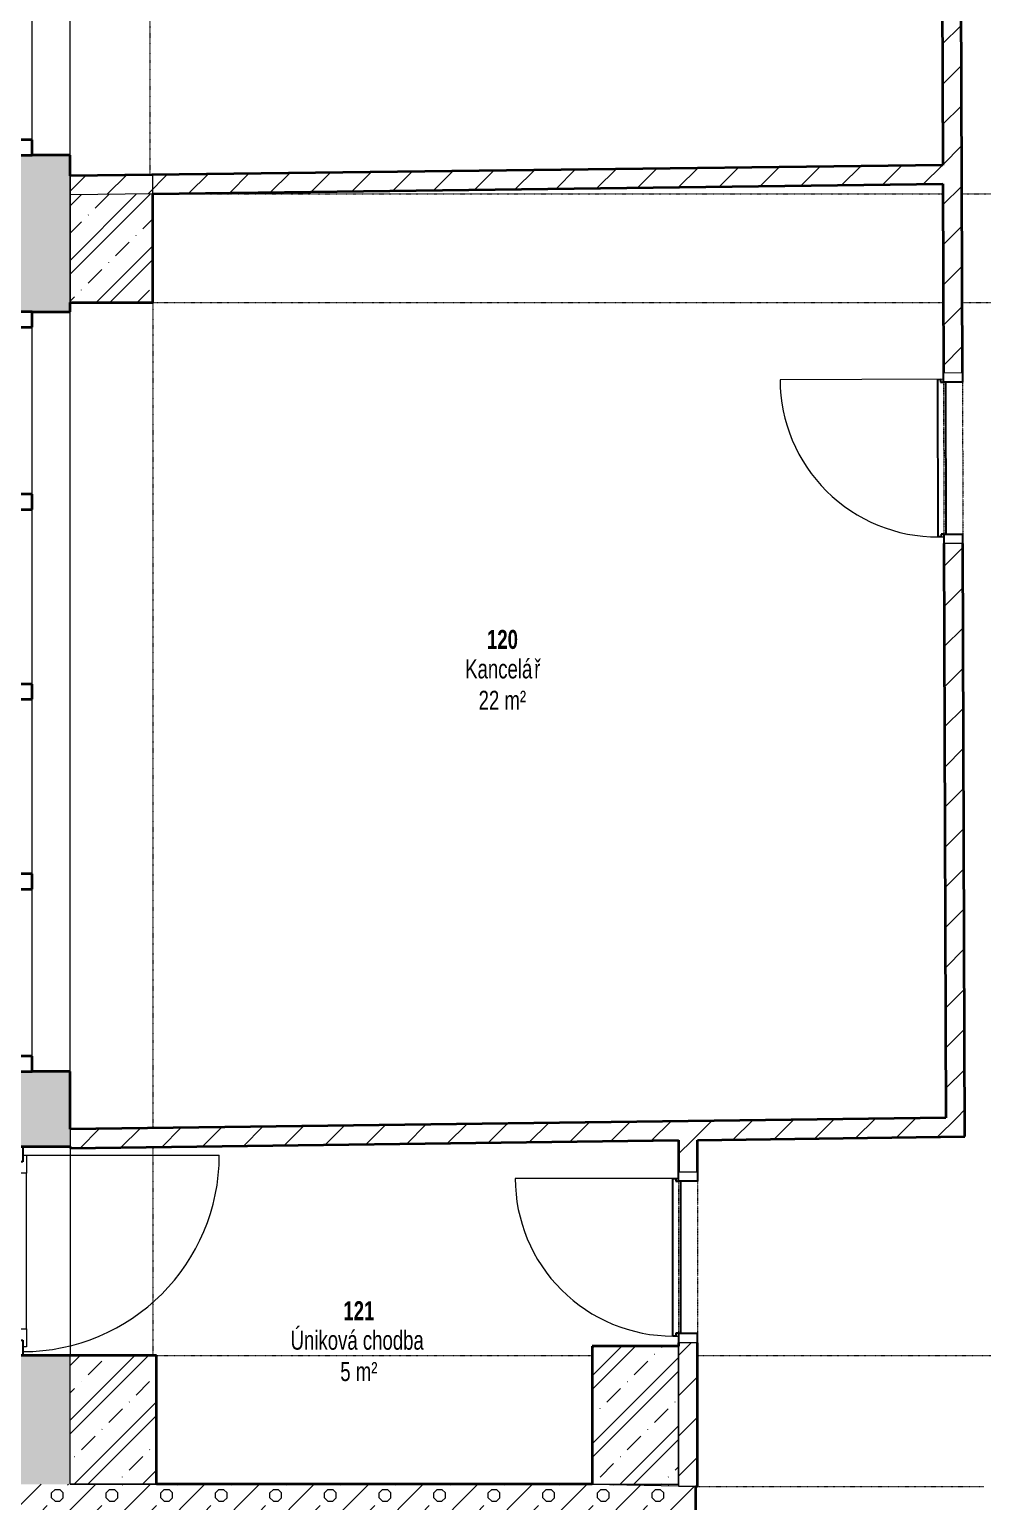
# Model space of a CAD drawing. Header units: millimetres. Extents: x -3281 to 232784, y -45352 to 20466.
# Drawn here: x -202 to 4816, y -16221 to -8470 of the extents above; entities that cross this region are included whole.
import ezdxf

# ---------------------------------------------------------------- set-up
doc = ezdxf.new("R2010")
doc.units = ezdxf.units.MM
doc.linetypes.add('Dash dot dot', pattern=[5, 2, -1, 0, -1, 0, -1])
doc.linetypes.add('Čerchovaná se dvěma tečkami', pattern=[2.59, 1, -0.53, 0, -0.53, 0, -0.53])
for name, color, linetype, lineweight in [('A-AREA-IDEN', 2, 'Continuous', 9), ('A-DETL', 90, 'Continuous', 13), ('A-DETL-THIN', 151, 'Continuous', 13), ('A-DOOR', 31, 'Continuous', 13), ('A-DOOR-FRAM', 31, 'Continuous', 25), ('A-GENM', 13, 'Continuous', 13), ('A-GLAZ', 151, 'Continuous', 13), ('A-GLAZ-SILL', 1, 'Continuous', 13), ('A-WALL', 113, 'Continuous', 13)]:
    doc.layers.add(name, color=color, linetype=linetype, lineweight=lineweight)
doc.layers.add('A-WALL-PATT', color=111, linetype='Continuous')
doc.styles.add('Arial_1', font='arial.ttf', dxfattribs={"width": 0.7, "height": 100})
doc.styles.add('Arial_B', font='arialbd.ttf', dxfattribs={"width": 0.7, "height": 100})
pattern_1 = [(45, (0, 0), (-106.066, 106.066), [])]
pattern_2 = [(45, (0, 0), (-179.605, 179.605), []), (45, (71.84, 6e-12), (-179.605, 179.605), []), (45, (215.53, 2e-11), (-107.763, 251.447), [101.6, -50.8, 1.676, -49.124])]

# ---------------------------------------------------------------- blocks, each defined once
blk = doc.blocks.new('DVERE_1k_oblozka - DD03_01_800x1970_koupelna-1549491-1NP_NÁVRH A')
at = {"layer": 'A-DOOR'}
for p, q in [((-450, 52.9), (-400, 52.9)), ((-450, -47.1), (-450, 52.9)), ((-400, 52.9), (-400, -47.1)), ((400, 52.9), (450, 52.9)), ((400, -47.1), (400, 52.9)), ((450, 52.9), (450, -47.1)), ((-400, -47.1), (-450, -47.1)), ((-415, -47.1), (-415, -907.1)), ((305, -77.1), (-305, -77.1)), ((450, -47.1), (400, -47.1)), ((415, -77.1), (415, -47.1))]:
    blk.add_line(p, q, dxfattribs=at)
at = {"layer": 'A-DOOR', "linetype": 'Čerchovaná se dvěma tečkami'}
for p, q in [((-400, 52.9), (400, 52.9)), ((-400, -47.1), (400, -47.1))]:
    blk.add_line(p, q, dxfattribs=at)
at = {"layer": 'A-DOOR', "lineweight": 25}
for p, q in [((-415, -62.1), (-400, -62.1)), ((-415, -77.1), (-415, -62.1)), ((415, -77.1), (-415, -77.1)), ((-400, -37.1), (400, -37.1)), ((-400, -62.1), (-400, -47.1)), ((400, -47.1), (400, -62.1)), ((400, -62.1), (415, -62.1)), ((415, -62.1), (415, -77.1))]:
    blk.add_line(p, q, dxfattribs=at)
at = {"layer": 'A-DOOR'}
blk.add_arc((-415, -77.1), 830, 270, 0, dxfattribs=at)
at = {"layer": 'A-DOOR-FRAM'}
for p, q in [((-450, 52.9), (-400, 52.9)), ((-400, 52.9), (-400, -47.1)), ((400, -47.1), (400, 52.9)), ((450, 52.9), (400, 52.9)), ((-400, -47.1), (-450, -47.1)), ((400, -47.1), (450, -47.1))]:
    blk.add_line(p, q, dxfattribs=at)
blk = doc.blocks.new('OKNO_4k_ - OKNO_4k_4000x1460-1966617-1NP_NÁVRH A')
at = {"layer": 'A-GLAZ'}
h = blk.add_hatch(dxfattribs=at)
h.set_pattern_fill('FP_5', color=256, style=0, pattern_type=2)
h.set_pattern_definition([(270, (11956.784, -152.193), (43.3, -75), [50, -100]), (330, (11956.784, -202.193), (86.6019, -0.0011), [50, -100]), (210, (11956.784, -202.193), (-43.3019, -74.9989), [50, -100])])
h.paths.add_polyline_path([(-2000, 115), (-1990, 115), (-1990, 166), (-2000, 166)])
h.paths.add_polyline_path([(1990, 166), (1990, 115), (2000, 115), (2000, 166)])
at = {"layer": 'A-GLAZ', "lineweight": 35}
for p, q in [((-1990, 166), (-2000, 166)), ((-2000, 166), (-2000, 115)), ((-1990, 115), (-1990, 166)), ((1040, 166), (960, 166)), ((960, 166), (960, 35)), ((1040, 35), (1040, 166)), ((1990, 166), (1990, 115)), ((2000, 166), (1990, 166)), ((2000, 115), (2000, 166)), ((-2000, 115), (-1990, 115)), ((-2000, 115), (-2000, 35)), ((-1920, 115), (-2000, 115)), ((-1920, 35), (-1920, 115)), ((-960, 115), (-1040, 115)), ((-1040, 115), (-1040, 35)), ((-960, 35), (-960, 115)), ((40, 115), (-40, 115)), ((-40, 115), (-40, 35)), ((40, 35), (40, 115)), ((2000, 115), (1920, 115)), ((1920, 115), (1920, 35)), ((1990, 115), (2000, 115)), ((2000, 35), (2000, 115)), ((-2000, 35), (-1920, 35)), ((-1040, 35), (-960, 35)), ((-40, 35), (40, 35)), ((960, 35), (1040, 35)), ((1920, 35), (2000, 35))]:
    blk.add_line(p, q, dxfattribs=at)
at = {"layer": 'A-GLAZ'}
for p, q in [((-1040, 115), (-1920, 115)), ((-40, 115), (-960, 115)), ((960, 115), (40, 115)), ((1920, 115), (1040, 115)), ((-1920, 35), (-1040, 35)), ((-960, 35), (-40, 35)), ((40, 35), (960, 35)), ((1040, 35), (1920, 35))]:
    blk.add_line(p, q, dxfattribs=at)
blk = doc.blocks.new('OKNO_dvere vchod_1k_nadsvetlik - vstupni dvere 1100_2435-971794-1NP_NÁVRH A')
at = {"layer": 'A-GLAZ'}
for p, q in [((-995.3, -85), (-995.3, 950)), ((-995.3, -65), (-900.3, -65)), ((-995.3, -85), (-995.3, -65)), ((-900.3, -65), (-900.3, -145)), ((-80.3, -65), (-900.3, -65)), ((-80.3, -65), (14.7, -65)), ((-80.3, -145), (-80.3, -65)), ((14.7, -65), (14.7, -85)), ((-960.4, -85), (-995.3, -85)), ((-960.3, -145), (-960.4, -85)), ((-900.3, -145), (-960.3, -145)), ((-900.3, -145), (-80.3, -145)), ((-20.3, -145), (-80.3, -145)), ((14.7, -85), (-20.3, -85)), ((-20.3, -85), (-20.3, -145)), ((-960.3, -165), (-20.3, -165))]:
    blk.add_line(p, q, dxfattribs=at)
at = {"layer": 'A-GLAZ', "lineweight": 25}
for p, q in [((-1040.3, -85), (-960.3, -85)), ((-960.3, -85), (-960.3, -165)), ((-20.3, -85), (59.7, -85)), ((-20.3, -165), (-20.3, -85)), ((-960.3, -165), (-1040.3, -165)), ((59.7, -165), (-20.3, -165))]:
    blk.add_line(p, q, dxfattribs=at)
at = {"layer": 'A-GLAZ', "lineweight": 35}
for p, q in [((-1040.3, -164), (-1035.3, -164)), ((-1035.3, -164), (-1035.3, -166)), ((54.7, -164), (59.7, -164)), ((54.7, -166), (54.7, -164))]:
    blk.add_line(p, q, dxfattribs=at)
at = {"layer": 'A-GLAZ'}
blk.add_arc((-995.3, -85), 1035, 360, 90, dxfattribs=at)
at = {"layer": 'A-GLAZ-SILL'}
blk.add_line((-1040.3, 165), (59.7, 165), dxfattribs=at)
blk = doc.blocks.new('OKNO_2k_ - OKNO_2k_2000x1450-V40-1NP_NÁVRH A')
at = {"layer": 'A-GLAZ'}
h = blk.add_hatch(dxfattribs=at)
h.set_pattern_fill('FP_97', color=256, style=0, pattern_type=2)
h.set_pattern_definition([(270, (8131.784, -152.193), (43.3, -75), [50, -100]), (330, (8131.784, -202.193), (86.6019, -0.0011), [50, -100]), (210, (8131.784, -202.193), (-43.3019, -74.9989), [50, -100])])
h.paths.add_polyline_path([(-1000, 166), (-1000, 115), (-990, 115), (-990, 166)])
h.paths.add_polyline_path([(990, 115), (1000, 115), (1000, 166), (990, 166)])
at = {"layer": 'A-GLAZ', "lineweight": 35}
for p, q in [((-990, 166), (-1000, 166)), ((-1000, 166), (-1000, 115)), ((-990, 115), (-990, 166)), ((990, 166), (990, 115)), ((1000, 166), (990, 166)), ((1000, 115), (1000, 166)), ((-1000, 115), (-990, 115)), ((-1000, 115), (-1000, 35)), ((-920, 115), (-1000, 115)), ((-920, 35), (-920, 115)), ((40, 115), (-40, 115)), ((-40, 115), (-40, 35)), ((40, 35), (40, 115)), ((1000, 115), (920, 115)), ((920, 115), (920, 35)), ((990, 115), (1000, 115)), ((1000, 35), (1000, 115)), ((-1000, 35), (-920, 35)), ((-40, 35), (40, 35)), ((920, 35), (1000, 35))]:
    blk.add_line(p, q, dxfattribs=at)
at = {"layer": 'A-GLAZ'}
for p, q in [((-40, 115), (-920, 115)), ((920, 115), (40, 115)), ((-920, 35), (-40, 35)), ((40, 35), (920, 35))]:
    blk.add_line(p, q, dxfattribs=at)
blk = doc.blocks.new('parapet s nosem_vnitní - parapet s nosem_vnitní-V36-1NP_NÁVRH A')
at = {"layer": 'A-GENM'}
blk.add_line((-1000, -200), (1000, -200), dxfattribs=at)
blk = doc.blocks.new('parapet s nosem_vnitní - parapet s nosem_vnitní-1280328-1NP_NÁVRH A')
at = {"layer": 'A-GENM'}
blk.add_line((-2000, -200), (2000, -200), dxfattribs=at)

msp = doc.modelspace()

# ---------------------------------------------------------------- hatches: boundary and pattern name
at = {"layer": 'A-WALL-PATT', "lineweight": 13}
h = msp.add_hatch(dxfattribs=at)
h.set_pattern_fill('FP_1', color=256, angle=-135, style=0, pattern_type=2)
h.set_pattern_definition([(315, (-317.2, -8187.73), (143.684, 143.684), []), (270, (-249.89, -8416.68), (143.684, -143.684), [25.4, -261.968]), (315, (-249.89, -8442.08), (143.684, 143.684), [25.4, -177.8]), (360, (-231.93, -8460.04), (143.684, 143.684), [25.4, -261.968]), (45, (-206.53, -8460.04), (-143.684, 143.684), [25.4, -177.8]), (270, (-188.57, -8416.68), (143.684, -143.684), [25.4, -261.968]), (315, (-206.53, -8398.72), (143.684, 143.684), [25.4, -177.8]), (360, (-231.93, -8398.72), (143.684, 143.684), [25.4, -261.968]), (45, (-249.89, -8416.68), (-143.684, 143.684), [25.4, -177.8]), (315, (-165.35, -8483.26), (143.684, 143.684), [50.8, -152.4])])
h.paths.add_polyline_path([(-317.2, -16130), (12.8, -16130), (12.8, -15451.8), (-317.2, -15451.8), (-317.2, -16120)])
h.paths.add_polyline_path([(-317.2, -14351.8), (12.8, -14351.8), (12.8, -13956.8), (-317.2, -13956.8), (-317.2, -14261)])
h.paths.add_polyline_path([(-317.2, -9956.8), (12.8, -9956.8), (12.8, -9131.8), (-317.2, -9131.8), (-317.2, -9908.2)])
h.paths.add_polyline_path([(12.8, -7131.8), (12.8, -6331.8), (-317.2, -6331.8), (-317.2, -7131.8), (-187.2, -7131.8)])
h.paths.add_polyline_path([(-317.2, -4331.8), (12.8, -4331.8), (12.8, -3531.8), (-317.2, -3531.8), (-317.2, -3930.4)])
h.paths.add_polyline_path([(-187.2, -1531.8), (12.8, -1531.8), (12.8, -101.8), (-317.2, -101.8), (-317.2, -1531.8), (-264.7, -1531.8)])
h = msp.add_hatch(dxfattribs=at)
h.set_pattern_fill('FP_4', color=256, style=0, pattern_type=2)
h.set_pattern_definition(pattern_1)
h.paths.add_polyline_path([(4622.8, -14200.6), (4722.8, -14199.3), (4712.6, -11176.7), (4612.8, -11177.1), (4622.2, -14027.3)])
h.paths.add_polyline_path([(4609.8, -10277.1), (4709.8, -10276.7), (4695.6, -6044.7), (4595.8, -6045), (4606.5, -9283.6)])
h.paths.add_polyline_path([(4592.8, -5145), (4692.8, -5144.7), (4687.8, -3625), (4587.8, -3625)])
h = msp.add_hatch(dxfattribs=at)
h.set_pattern_fill('FP_4', color=256, style=0, pattern_type=2)
h.set_pattern_definition(pattern_1)
h.paths.add_polyline_path([(12.8, -9340.2), (4606.5, -9283.6), (4606.2, -9183.6), (12.8, -9240.2)])
h = msp.add_hatch(dxfattribs=at)
h.set_pattern_fill('FP_33', color=256, angle=-135, style=0, pattern_type=2)
h.set_pattern_definition([(45, (0, 0), (-179.605, 179.605), []), (45, (71.84, 6e-12), (-179.605, 179.605), []), (45, (215.53, 2e-11), (-107.763, 251.447), [101.6, -50.8, 1.676, -49.124])])
h.paths.add_polyline_path([(12.8, -9340.2), (12.8, -9908.2), (447.8, -9908.2), (447.8, -9334.8)])
h = msp.add_hatch(dxfattribs=at)
h.set_pattern_fill('FP_4', color=256, style=0, pattern_type=2)
h.set_pattern_definition(pattern_1)
h.paths.add_polyline_path([(12.8, -14361), (4723.1, -14299.3), (4722.8, -14199.3), (12.8, -14261), (12.8, -14351.8)])
h = msp.add_hatch(dxfattribs=at)
h.set_pattern_fill('FP_4', color=256, style=0, pattern_type=2)
h.set_pattern_definition(pattern_1)
h.paths.add_polyline_path([(3305.9, -16140), (3315.8, -16140), (3315.8, -15384.9), (3215.8, -15384.9), (3215.8, -16140)])
h.paths.add_polyline_path([(3315.8, -14484.9), (3315.8, -14317.8), (3215.8, -14319.1), (3215.8, -14484.9)])
h = msp.add_hatch(dxfattribs=at)
h.set_pattern_fill('FP_10', color=256, angle=225, style=0, pattern_type=2)
h.set_pattern_definition(pattern_2)
h.paths.add_polyline_path([(3215.9, -16130), (3215.9, -15402.4), (2760.9, -15402.4), (2760.9, -16130)])
h = msp.add_hatch(dxfattribs=at)
h.set_pattern_fill('FP_10', color=256, angle=225, style=0, pattern_type=2)
h.set_pattern_definition(pattern_2)
h.paths.add_polyline_path([(467.8, -16130), (467.8, -15451.8), (12.8, -15451.8), (12.8, -16130)])
h = msp.add_hatch(dxfattribs=at)
h.set_pattern_fill('FP_6', color=256, angle=-135, style=0, pattern_type=2)
h.set_pattern_definition([(45, (997.08, -16430), (-143.684, 143.684), []), (5e-12, (1226.03, -16362.69), (143.684, 143.684), [25.4, -261.968]), (45, (1251.43, -16362.69), (-143.684, 143.684), [25.4, -177.8]), (90, (1269.39, -16344.73), (-143.684, 143.684), [25.4, -261.968]), (135, (1269.4, -16319.33), (-143.684, -143.684), [25.4, -177.8]), (5e-12, (1226.03, -16301.37), (143.684, 143.684), [25.4, -261.968]), (45, (1208.07, -16319.33), (-143.684, 143.684), [25.4, -177.8]), (90, (1208.07, -16344.73), (-143.684, 143.684), [25.4, -261.968]), (135, (1226.03, -16362.69), (-143.684, -143.684), [25.4, -177.8]), (45, (1292.61, -16278.15), (-143.684, 143.684), [50.8, -152.4])])
h.paths.add_polyline_path([(-790.4, -16430), (3305.9, -16430), (3305.9, -16140), (3215.8, -16140), (3215.8, -16130), (-317.2, -16130), (-317.2, -16140), (-1455.4, -16140), (-1455.4, -16430), (-1123.2, -16430)])

# ---------------------------------------------------------------- linework, layer by layer
at = {"layer": 'A-DETL', "linetype": 'Dash dot dot'}
for p, q in [((432.8, -6963.2), (432.8, -9235)), ((447.8, -9334.8), (4606.7, -9334.8)), ((4706.7, -9334.8), (6022.8, -9334.8)), ((447.8, -9908.2), (447.8, -14255.3)), ((447.8, -9908.2), (4608.6, -9908.2)), ((4708.6, -9908.2), (6022.8, -9908.2)), ((447.8, -14351.8), (447.8, -15451.8)), ((447.8, -15451.8), (2760.9, -15451.8)), ((3315.8, -15451.8), (6022.8, -15451.8)), ((4822.1, -16143.3), (3302.1, -16143.3))]:
    msp.add_line(p, q, dxfattribs=at)
at = {"layer": 'A-DETL-THIN'}
for p, q in [((12.8, -9908.2), (12.8, -9240.2)), ((447.8, -9334.8), (447.8, -9234.8)), ((12.8, -16130), (12.8, -15451.8)), ((467.8, -16130), (12.8, -16130)), ((2760.9, -16130), (3305.9, -16140))]:
    msp.add_line(p, q, dxfattribs=at)
at = {"layer": 'A-WALL', "lineweight": 35}
for p, q in [((4595.8, -6045), (4606.2, -9183.6)), ((4709.8, -10276.7), (4695.8, -6044.7)), ((12.8, -9131.8), (-187.2, -9131.8)), ((12.8, -9240.2), (12.8, -9131.8)), ((4606.2, -9183.6), (12.8, -9240.2)), ((447.8, -9334.8), (4606.5, -9283.6)), ((4606.5, -9283.6), (4609.8, -10277.1)), ((447.8, -9908.2), (447.8, -9334.8)), ((12.8, -9956.8), (12.8, -9908.2)), ((12.8, -9908.2), (447.8, -9908.2)), ((-187.2, -9956.8), (12.8, -9956.8)), ((4612.8, -11177.1), (4622.8, -14200.6)), ((4723.1, -14299.3), (4712.8, -11176.7)), ((12.8, -13956.8), (-187.2, -13956.8)), ((12.8, -14261), (12.8, -13956.8)), ((4622.8, -14200.6), (12.8, -14261)), ((12.8, -14361), (3215.8, -14319.1)), ((3215.8, -14319.1), (3215.8, -14484.9)), ((3315.8, -14317.8), (4723.1, -14299.3)), ((3315.8, -14484.9), (3315.8, -14317.8)), ((-318.2, -14351.8), (12.8, -14351.8)), ((12.8, -14351.8), (12.8, -14361)), ((2760.9, -15402.4), (2760.9, -16130)), ((3215.9, -15402.4), (2760.9, -15402.4)), ((3215.8, -15384.9), (3215.8, -15402.4)), ((3315.8, -16140), (3315.8, -15384.9)), ((467.8, -15451.8), (-318.2, -15451.8)), ((467.8, -16130), (467.8, -15451.8)), ((2760.9, -16130), (467.8, -16130)), ((3305.9, -16140), (3315.8, -16140)), ((3305.9, -20000), (3305.9, -16140))]:
    msp.add_line(p, q, dxfattribs=at)
at = {"layer": 'A-WALL'}
for p, q in [((12.8, -9240.2), (12.8, -9908.2)), ((447.8, -9334.8), (12.8, -9340.2)), ((12.8, -14261), (12.8, -14351.8)), ((3215.8, -15402.4), (3215.8, -16140)), ((3215.9, -16130), (3215.9, -15402.4)), ((12.8, -16130), (12.8, -15451.8)), ((12.8, -16130), (467.8, -16130)), ((2760.9, -16130), (3215.9, -16130)), ((3215.8, -16140), (3305.9, -16140))]:
    msp.add_line(p, q, dxfattribs=at)

# ---------------------------------------------------------------- block references
at = {"layer": 'A-DOOR'}
for p, rotation in [((4658.4, -10726.9), 270.1895959118316), ((3263, -14934.9), 269.9999999999999)]:
    msp.add_blockref('DVERE_1k_oblozka - DD03_01_800x1970_koupelna-1549491-1NP_NÁVRH A', p, dxfattribs=dict(at, rotation=rotation))
at = {"layer": 'A-GENM', "rotation": 89.99999999999991}
for name, p in [('parapet s nosem_vnitní - parapet s nosem_vnitní-V36-1NP_NÁVRH A', (-187.2, -8131.8)), ('parapet s nosem_vnitní - parapet s nosem_vnitní-1280328-1NP_NÁVRH A', (-187.2, -11956.8))]:
    msp.add_blockref(name, p, dxfattribs=at)
at = {"layer": 'A-GLAZ'}
for name, p, rotation in [('OKNO_2k_ - OKNO_2k_2000x1450-V40-1NP_NÁVRH A', (-152.2, -8131.8), 89.99999999999991), ('OKNO_4k_ - OKNO_4k_4000x1460-1966617-1NP_NÁVRH A', (-152.2, -11956.8), 89.99999999999991), ('OKNO_dvere vchod_1k_nadsvetlik - vstupni dvere 1100_2435-971794-1NP_NÁVRH A', (-152.2, -15392.1), 269.9999999999999)]:
    msp.add_blockref(name, p, dxfattribs=dict(at, rotation=rotation))

# ---------------------------------------------------------------- texts
at = {"layer": 'A-AREA-IDEN', "lineweight": 18, "char_height": 100, "attachment_point": 1}
for s, insert, width, style in [('120', (2206.9, -11631.7), 202.025, 'Arial_B'), ('Kancelá', (2092.3, -11787), 440.527, 'Arial_1'), ('\\fArial|b0|i0|c238|p34|;\\W.7;ř', (2455.8, -11787), 39.283, 'Arial_1'), ('22 m²', (2163, -11952), 308.65, 'Arial_1'), ('121', (1450.9, -15166.4), 202.025, 'Arial_B'), ('Úniková chodba', (1173.1, -15321.7), 875.443, 'Arial_1'), ('5 m²', (1434.8, -15486.7), 241.308, 'Arial_1')]:
    msp.add_mtext(s, dxfattribs=dict(at, insert=insert, width=width, style=style))

doc.saveas('drawing.dxf')
